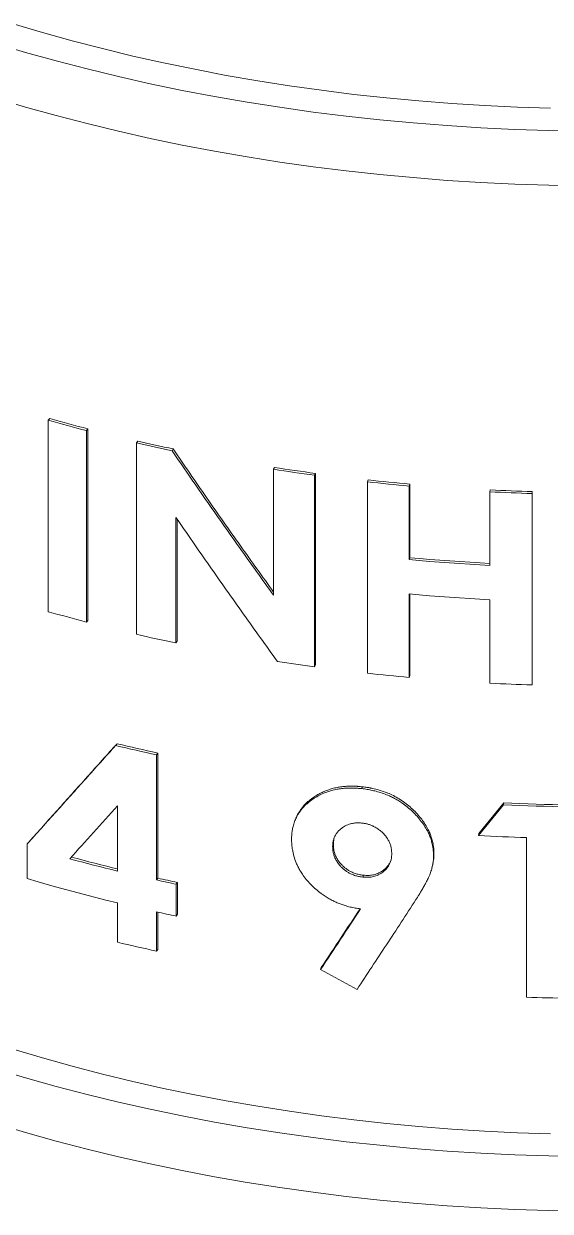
# Model space of a CAD drawing. Header units: millimetres. Extents: x 26816 to 90584, y 11074 to 56542.
# Drawn here: x 43634 to 44263, y 48918 to 50336 of the extents above; entities that cross this region are included whole.
import ezdxf

# ---------------------------------------------------------------- set-up
doc = ezdxf.new("R2010")
doc.units = ezdxf.units.MM
doc.layers.add('MAU_CAM', color=30, linetype='Continuous')
doc.layers.add('MAU_XANH_LUC', color=102, linetype='Continuous')

msp = doc.modelspace()

# ---------------------------------------------------------------- linework, layer by layer
at = {"layer": 'MAU_CAM', "linetype": 'Continuous', "lineweight": 0, "flags": 128}
for points in [[(43621.5, 50335.9), (43656.5, 50325.5), (43692, 50315.6), (43728, 50306.2), (43764.3, 50297.4), (43801.1, 50289.2), (43838.2, 50281.5), (43875.6, 50274.3), (43913.4, 50267.8), (43951.4, 50261.8), (43989.7, 50256.4), (44028.3, 50251.6), (44067, 50247.3), (44105.9, 50243.7), (44145, 50240.6), (44184.2, 50238.2), (44223.5, 50236.3), (44262.8, 50235)], [(43599.9, 50312.5), (43636, 50301.7), (43672.6, 50291.5), (43709.6, 50281.9), (43747.1, 50272.8), (43785, 50264.3), (43823.2, 50256.3), (43861.8, 50249), (43900.7, 50242.2), (43939.9, 50236.1), (43979.4, 50230.5), (44019.1, 50225.5), (44059, 50221.2), (44099.1, 50217.4), (44139.4, 50214.3), (44179.8, 50211.7), (44220.3, 50209.8), (44260.9, 50208.5), (44301.5, 50207.8)], [(43599.9, 50247.2), (43636, 50236.4), (43672.6, 50226.2), (43709.6, 50216.6), (43747.1, 50207.5), (43785, 50199), (43823.2, 50191), (43861.8, 50183.7), (43900.7, 50176.9), (43939.9, 50170.7), (43979.4, 50165.2), (44019.1, 50160.2), (44059, 50155.8), (44099.1, 50152.1), (44139.4, 50148.9), (44179.8, 50146.4), (44220.3, 50144.5), (44260.9, 50143.2), (44301.5, 50142.5)], [(43621.5, 49111.1), (43656.5, 49100.7), (43692, 49090.8), (43728, 49081.4), (43764.3, 49072.6), (43801.1, 49064.3), (43838.2, 49056.6), (43875.6, 49049.5), (43913.4, 49043), (43951.4, 49037), (43989.7, 49031.6), (44028.3, 49026.7), (44067, 49022.5), (44105.9, 49018.9), (44145, 49015.8), (44184.2, 49013.3), (44223.5, 49011.5), (44262.8, 49010.2)], [(43599.9, 49087.7), (43636, 49076.9), (43672.6, 49066.7), (43709.6, 49057.1), (43747.1, 49048), (43785, 49039.5), (43823.2, 49031.5), (43861.8, 49024.2), (43900.7, 49017.4), (43939.9, 49011.3), (43979.4, 49005.7), (44019.1, 49000.7), (44059, 48996.4), (44099.1, 48992.6), (44139.4, 48989.4), (44179.8, 48986.9), (44220.3, 48985), (44260.9, 48983.7), (44301.5, 48983)], [(43599.9, 49022.3), (43636, 49011.6), (43672.6, 49001.4), (43709.6, 48991.7), (43747.1, 48982.7), (43785, 48974.1), (43823.2, 48966.2), (43861.8, 48958.9), (43900.7, 48952.1), (43939.9, 48945.9), (43979.4, 48940.4), (44019.1, 48935.4), (44059, 48931), (44099.1, 48927.3), (44139.4, 48924.1), (44179.8, 48921.6), (44220.3, 48919.7), (44260.9, 48918.4), (44301.5, 48917.7)]]:
    msp.add_lwpolyline(points, dxfattribs=at)
at = {"layer": 'MAU_XANH_LUC', "linetype": 'Continuous', "lineweight": 0}
for p, q in [((43663.4, 49862.3), (43665.2, 49864.4)), ((43663.4, 49633.7), (43663.4, 49862.3)), ((43709, 49850), (43710.7, 49852.1)), ((43710.7, 49852.1), (43710.7, 49623.4)), ((43709, 49850), (43709, 49621.3)), ((43768.7, 49835.4), (43770.1, 49837.5)), ((43768.7, 49606.7), (43768.7, 49835.4)), ((43811.1, 49826), (43812.4, 49828.2)), ((43932.4, 49803.8), (43933.5, 49806)), ((43932.4, 49653.3), (43932.4, 49803.8)), ((43981.3, 49796.6), (43982.2, 49798.9)), ((43981.3, 49796.6), (43981.3, 49568)), ((43982.2, 49798.9), (43982.2, 49570.2)), ((44044.6, 49788.8), (44045.4, 49791.1)), ((44044.6, 49560.2), (44044.6, 49788.8)), ((44094.3, 49783.8), (44094.9, 49786.1)), ((44094.3, 49783.8), (44094.3, 49695.9)), ((44094.9, 49786.1), (44094.9, 49698.2)), ((44190.7, 49777), (44191.1, 49779.3)), ((44190.7, 49689), (44190.7, 49777)), ((44241, 49774.8), (44241.2, 49777.1)), ((44241, 49774.8), (44241, 49546.2)), ((44241.2, 49777.1), (44241.2, 49548.5)), ((43815.8, 49746.4), (43815.8, 49596.4)), ((43817.1, 49744.4), (43817.1, 49598.6)), ((44094.3, 49695.9), (44094.9, 49698.2)), ((44094.3, 49654.9), (44094.3, 49555.2)), ((44094.9, 49654.8), (44094.9, 49557.5)), ((44190.7, 49548.3), (44190.7, 49648)), ((43709, 49621.3), (43710.7, 49623.4)), ((43815.8, 49596.4), (43817.1, 49598.6)), ((43981.3, 49568), (43982.2, 49570.2)), ((44094.3, 49555.2), (44094.9, 49557.5)), ((44241, 49546.2), (44241.2, 49548.5)), ((43743.8, 49474), (43745.4, 49476.1)), ((43792.6, 49462.8), (43794, 49464.9)), ((43792.6, 49462.8), (43792.6, 49313.3)), ((43794, 49464.9), (43794, 49315.4)), ((44037.6, 49422.4), (44038.4, 49424.6)), ((43745.8, 49324), (43745.8, 49401.9)), ((44176.9, 49366.5), (44206.8, 49403.1)), ((44177.3, 49368.8), (44207.2, 49405.4)), ((44206.8, 49403.1), (44207.2, 49405.4)), ((43638.2, 49356.4), (43640, 49358.5)), ((43638.2, 49314.9), (43638.2, 49356.4)), ((44176.9, 49366.5), (44177.3, 49368.8)), ((44234.3, 49173.3), (44234.3, 49363.9)), ((44003.7, 49355.3), (44002.8, 49353.1)), ((44123.3, 49342.6), (44123.8, 49344.9)), ((43792.6, 49313.3), (43794, 49315.4)), ((44039.5, 49319), (44038.7, 49316.7)), ((43816.2, 49308.2), (43817.6, 49310.4)), ((43816.2, 49308.2), (43816.2, 49270.1)), ((43817.6, 49310.4), (43817.6, 49272.3)), ((43745.8, 49239), (43745.8, 49285.9)), ((43792.6, 49275.2), (43792.6, 49228.3)), ((43794, 49274.8), (43794, 49230.4)), ((43816.2, 49270.1), (43817.6, 49272.3)), ((43792.6, 49228.3), (43794, 49230.4)), ((43988.4, 49206.4), (43989.3, 49208.6)), ((44032.1, 49182.6), (43988.4, 49206.4))]:
    msp.add_line(p, q, dxfattribs=at)
at = {"layer": 'MAU_XANH_LUC', "linetype": 'Continuous', "lineweight": 0, "flags": 128}
for points in [[(43709, 49850), (43703.3, 49851.5), (43697.6, 49853), (43691.8, 49854.5), (43686.1, 49856), (43680.4, 49857.6), (43674.8, 49859.2), (43669.1, 49860.8), (43663.4, 49862.3)], [(43710.7, 49852.1), (43704.9, 49853.6), (43699.2, 49855.1), (43693.5, 49856.6), (43687.8, 49858.1), (43682.2, 49859.7), (43676.5, 49861.3), (43670.8, 49862.8), (43665.2, 49864.4)], [(43811.1, 49826), (43805.7, 49827.1), (43800.4, 49828.3), (43795.1, 49829.4), (43789.8, 49830.6), (43784.5, 49831.8), (43779.2, 49832.9), (43773.9, 49834.1), (43768.7, 49835.4)], [(43812.4, 49828.2), (43807.1, 49829.3), (43801.8, 49830.4), (43796.5, 49831.6), (43791.2, 49832.7), (43785.9, 49833.9), (43780.7, 49835.1), (43775.4, 49836.3), (43770.1, 49837.5)], [(43981.3, 49796.6), (43975.1, 49797.5), (43969, 49798.3), (43962.9, 49799.2), (43956.8, 49800.1), (43950.7, 49801), (43944.6, 49801.9), (43938.5, 49802.8), (43932.4, 49803.8)], [(43982.2, 49798.9), (43976.1, 49799.7), (43970, 49800.6), (43963.9, 49801.4), (43957.8, 49802.3), (43951.7, 49803.2), (43945.6, 49804.1), (43939.5, 49805), (43933.5, 49806)], [(44094.3, 49783.8), (44088, 49784.4), (44081.8, 49785), (44075.6, 49785.6), (44069.4, 49786.2), (44063.2, 49786.8), (44057, 49787.5), (44050.8, 49788.1), (44044.6, 49788.8)], [(44094.9, 49786.1), (44088.7, 49786.7), (44082.5, 49787.3), (44076.3, 49787.9), (44070.1, 49788.5), (44063.9, 49789.1), (44057.7, 49789.7), (44051.5, 49790.4), (44045.4, 49791.1)], [(44241, 49774.8), (44234.7, 49775), (44228.4, 49775.3), (44222.1, 49775.5), (44215.8, 49775.8), (44209.5, 49776), (44203.3, 49776.3), (44197, 49776.6), (44190.7, 49777)], [(44241.2, 49777.1), (44234.9, 49777.3), (44228.6, 49777.6), (44222.4, 49777.8), (44216.1, 49778.1), (44209.8, 49778.3), (44203.6, 49778.6), (44197.3, 49778.9), (44191.1, 49779.3)], [(44190.7, 49689), (44178.6, 49689.7), (44166.5, 49690.4), (44154.5, 49691.2), (44142.4, 49692), (44130.3, 49692.9), (44118.3, 49693.8), (44106.3, 49694.8), (44094.3, 49695.9)], [(44190.7, 49691.3), (44179, 49692), (44167, 49692.7), (44154.9, 49693.5), (44142.9, 49694.3), (44130.9, 49695.2), (44118.9, 49696.1), (44106.9, 49697.1), (44094.9, 49698.2)], [(44190.7, 49648), (44178.6, 49648.7), (44166.5, 49649.4), (44154.5, 49650.1), (44142.4, 49651), (44130.3, 49651.9), (44118.3, 49652.8), (44106.3, 49653.8), (44094.3, 49654.9)], [(43709, 49621.3), (43703.3, 49622.8), (43697.6, 49624.3), (43691.8, 49625.9), (43686.1, 49627.4), (43680.4, 49629), (43674.8, 49630.5), (43669.1, 49632.1), (43663.4, 49633.7)], [(43815.8, 49596.4), (43809.8, 49597.6), (43803.9, 49598.9), (43798, 49600.2), (43792.1, 49601.4), (43786.2, 49602.7), (43780.4, 49604.1), (43774.5, 49605.4), (43768.7, 49606.7)], [(43981.3, 49568), (43975.7, 49568.7), (43970.2, 49569.5), (43964.6, 49570.3), (43959.1, 49571.1), (43953.5, 49571.9), (43948, 49572.7), (43942.5, 49573.6), (43936.9, 49574.4)], [(44094.3, 49555.2), (44088, 49555.8), (44081.8, 49556.4), (44075.6, 49557), (44069.4, 49557.6), (44063.2, 49558.2), (44057, 49558.8), (44050.8, 49559.5), (44044.6, 49560.2)], [(44241, 49546.2), (44234.7, 49546.4), (44228.4, 49546.6), (44222.1, 49546.9), (44215.8, 49547.1), (44209.5, 49547.4), (44203.3, 49547.7), (44197, 49548), (44190.7, 49548.3)], [(43792.6, 49462.8), (43786.5, 49464.1), (43780.4, 49465.5), (43774.2, 49466.9), (43768.1, 49468.3), (43762, 49469.7), (43756, 49471.1), (43749.9, 49472.5), (43743.8, 49474)], [(43794, 49464.9), (43787.9, 49466.3), (43781.8, 49467.6), (43775.7, 49469), (43769.6, 49470.4), (43763.5, 49471.8), (43757.5, 49473.2), (43751.4, 49474.7), (43745.4, 49476.1)], [(44284.6, 49400.7), (44274.9, 49400.8), (44265.2, 49401.1), (44255.4, 49401.3), (44245.7, 49401.6), (44236, 49401.9), (44226.3, 49402.3), (44216.6, 49402.7), (44206.8, 49403.1)], [(44284.7, 49403), (44275, 49403.2), (44265.3, 49403.4), (44255.6, 49403.6), (44245.9, 49403.9), (44236.2, 49404.2), (44226.5, 49404.6), (44216.8, 49405), (44207.2, 49405.4)], [(43959.5, 49388.1), (43959, 49386.9), (43958.5, 49385.8)], [(44234.3, 49363.9), (44227.1, 49364.1), (44219.9, 49364.4), (44212.7, 49364.7), (44205.6, 49365), (44198.4, 49365.4), (44191.2, 49365.8), (44184, 49366.1), (44176.9, 49366.5)], [(43745.8, 49324), (43738.7, 49325.8), (43731.5, 49327.5), (43724.4, 49329.3), (43717.3, 49331.1), (43710.2, 49333), (43703.1, 49334.8), (43696, 49336.7), (43689, 49338.6)], [(43745.8, 49326.5), (43740.2, 49327.9), (43733.1, 49329.7), (43726, 49331.4), (43718.9, 49333.2), (43711.8, 49335.1), (43704.8, 49336.9), (43697.7, 49338.8), (43690.7, 49340.7)], [(44121.5, 49328.3), (44121.8, 49329.4), (44122.1, 49330.5)], [(43745.8, 49285.9), (43732.1, 49289.3), (43718.5, 49292.7), (43705, 49296.2), (43691.5, 49299.8), (43678.1, 49303.4), (43664.7, 49307.2), (43651.4, 49311), (43638.2, 49314.9)], [(43816.2, 49308.2), (43813.3, 49308.8), (43810.3, 49309.5), (43807.4, 49310.1), (43804.4, 49310.7), (43801.5, 49311.3), (43798.5, 49312), (43795.6, 49312.6), (43792.6, 49313.3)], [(43817.6, 49310.4), (43814.6, 49311), (43811.7, 49311.6), (43808.7, 49312.3), (43805.8, 49312.9), (43802.9, 49313.5), (43799.9, 49314.1), (43797, 49314.8), (43794, 49315.4)], [(43816.2, 49270.1), (43813.3, 49270.7), (43810.3, 49271.4), (43807.4, 49272), (43804.4, 49272.6), (43801.5, 49273.2), (43798.5, 49273.9), (43795.6, 49274.5), (43792.6, 49275.2)], [(43792.6, 49228.3), (43786.7, 49229.6), (43780.9, 49230.9), (43775, 49232.2), (43769.1, 49233.5), (43763.3, 49234.9), (43757.5, 49236.3), (43751.6, 49237.6), (43745.8, 49239)], [(44284.6, 49172), (44278.3, 49172.1), (44272, 49172.3), (44265.7, 49172.4), (44259.4, 49172.6), (44253.1, 49172.7), (44246.9, 49172.9), (44240.6, 49173.1), (44234.3, 49173.3)]]:
    msp.add_lwpolyline(points, dxfattribs=at)
at = {"layer": 'MAU_XANH_LUC', "linetype": 'Continuous', "lineweight": 0}
for points in [[(43811.1, 49826), (43824.4, 49806.6), (43851.1, 49767.7), (43891.5, 49710.1), (43918.8, 49672.2), (43932.4, 49653.3)], [(43936.9, 49574.4), (43923.3, 49593.3), (43896.1, 49631), (43855.7, 49688.3), (43829.1, 49727), (43815.8, 49746.4)], [(43638.2, 49356.4), (43649.7, 49369.3), (43672.9, 49395), (43708.1, 49434.2), (43731.9, 49460.7), (43743.8, 49474)], [(43640, 49358.5), (43651.5, 49371.3), (43674.6, 49397.1), (43709.8, 49436.3), (43733.5, 49462.9), (43745.4, 49476.1)], [(43745.8, 49401.9), (43736.3, 49391.2), (43717.2, 49370), (43698.4, 49349), (43689, 49338.6)], [(44102.3, 49289.8), (44090.6, 49271.8), (44067.1, 49235.9), (44043.8, 49200.4), (44032.1, 49182.6)], [(43988.4, 49206.4), (43996.4, 49218.4), (44012.3, 49242.5), (44028.3, 49266.8), (44036.3, 49278.9)]]:
    msp.add_open_spline(points, degree=3, dxfattribs=at)
for points, knots in [([(43812.4, 49828.2), (43825.7, 49808.7), (43852.3, 49769.8), (43892.4, 49712.8), (43919.2, 49675.4), (43932.4, 49657)], [0, 0, 0, 0, 0.336219, 0.672438, 1, 1, 1, 1]), ([(43953.8, 49362), (43953.8, 49362.9), (43953.9, 49364.7), (43954, 49367.2), (43954.2, 49369.8), (43954.5, 49372.3), (43955, 49374.8), (43955.8, 49378.4), (43957.2, 49383), (43959.7, 49388.7), (43963.1, 49394.2), (43967.2, 49399.7), (43972.2, 49404.5), (43977.8, 49408.9), (43983.8, 49412.9), (43990.4, 49416.3), (43997.5, 49419), (44004.3, 49421), (44010.8, 49422.1), (44016.8, 49422.9), (44021.7, 49423.1), (44025.4, 49423.1), (44027.8, 49423.1), (44030.2, 49423), (44032.6, 49422.8), (44035.1, 49422.6), (44036.8, 49422.5), (44037.6, 49422.4)], [0, 0, 0, 0, 0.023742, 0.047485, 0.069788, 0.092897, 0.116384, 0.139866, 0.195041, 0.249729, 0.312167, 0.374619, 0.437085, 0.499575, 0.562079, 0.624594, 0.687123, 0.749663, 0.796126, 0.843651, 0.889864, 0.908229, 0.926568, 0.944274, 0.962773, 0.981386, 1, 1, 1, 1]), ([(43959.6, 49388.1), (43960, 49389.2), (43961.4, 49392.3), (43964.5, 49397), (43968.5, 49402.3), (43973.4, 49407), (43978.6, 49411.1), (43983.8, 49414.5), (43988.9, 49417.3), (43994.2, 49419.7), (43999.7, 49421.6), (44005.2, 49423.2), (44010.9, 49424.3), (44016.6, 49425), (44023, 49425.4), (44028, 49425.4), (44031.4, 49425.2), (44032.7, 49425.1), (44034.2, 49425), (44036.1, 49424.8), (44037.5, 49424.7), (44038.4, 49424.6)], [0, 0, 0, 0, 0.0433119, 0.1226078, 0.2001044, 0.2778067, 0.3593445, 0.4243201, 0.4878212, 0.5493076, 0.6125307, 0.6731588, 0.728775, 0.7881537, 0.8456683, 0.9198836, 0.9320167, 0.945095, 0.9592049, 0.9755944, 1, 1, 1, 1]), ([(44037.6, 49422.4), (44038.7, 49422.2), (44040.8, 49422), (44044, 49421.5), (44047.1, 49421), (44050.2, 49420.3), (44053.3, 49419.6), (44057.8, 49418.4), (44063.6, 49416.5), (44070.1, 49414), (44075.7, 49411.3), (44080.6, 49408.5), (44086.2, 49405), (44092.1, 49400.6), (44098.2, 49395.2), (44103.8, 49389.4), (44108.8, 49383.4), (44113.2, 49377), (44116.6, 49371), (44119.1, 49365.3), (44120.8, 49360.2), (44121.8, 49356), (44122.4, 49352.9), (44122.7, 49350.8), (44123, 49348.8), (44123.1, 49346.7), (44123.2, 49344.7), (44123.2, 49343.3), (44123.3, 49342.6)], [0, 0, 0, 0, 0.023803, 0.04761, 0.069979, 0.093467, 0.116652, 0.140335, 0.195636, 0.250323, 0.291418, 0.333884, 0.375413, 0.437922, 0.50042, 0.562908, 0.62538, 0.687833, 0.750272, 0.79709, 0.842697, 0.89042, 0.908497, 0.92698, 0.944876, 0.963134, 0.981436, 1, 1, 1, 1]), ([(44038.4, 49424.6), (44039.3, 49424.5), (44040.9, 49424.3), (44042.9, 49424), (44044.6, 49423.8), (44046.1, 49423.6), (44047.5, 49423.3), (44048.9, 49423), (44052.5, 49422.3), (44058.1, 49420.8), (44065.3, 49418.5), (44072.2, 49415.7), (44079, 49412.2), (44085.8, 49408), (44092.3, 49403.2), (44098.4, 49397.8), (44104.1, 49392), (44109.2, 49385.9), (44113.6, 49379.6), (44116.9, 49373.7), (44119.3, 49368.3), (44121.1, 49363.3), (44122.3, 49358.8), (44123, 49354.9), (44123.4, 49352.3), (44123.5, 49350.6), (44123.6, 49349.5), (44123.7, 49348.3), (44123.8, 49346.7), (44123.8, 49345.6), (44123.8, 49344.9)], [0, 0, 0, 0, 0.02079, 0.034392, 0.046372, 0.057443, 0.067745, 0.078006, 0.088433, 0.149272, 0.203678, 0.254357, 0.312433, 0.372207, 0.432528, 0.495244, 0.559824, 0.623303, 0.684489, 0.745382, 0.790037, 0.83425, 0.881086, 0.911445, 0.939863, 0.949021, 0.958555, 0.969122, 0.981513, 1, 1, 1, 1]), ([(44038.6, 49381.2), (44037.7, 49381.3), (44036.1, 49381.4), (44033.6, 49381.5), (44031.2, 49381.5), (44028.8, 49381.3), (44026.5, 49380.9), (44023.9, 49380.2), (44021, 49379.3), (44017.9, 49377.9), (44015.2, 49376.3), (44012.3, 49374.2), (44009.5, 49371.6), (44007, 49368.4), (44005.4, 49365.5), (44004.4, 49363), (44003.8, 49361.1), (44003.4, 49359.1), (44003.1, 49357.2), (44002.9, 49355.2), (44002.9, 49353.8), (44002.8, 49353.1)], [0, 0, 0, 0, 0.042521, 0.083948, 0.125203, 0.166561, 0.208357, 0.250359, 0.313243, 0.375428, 0.437471, 0.500453, 0.584065, 0.665813, 0.75023, 0.792746, 0.834314, 0.875117, 0.915182, 0.957596, 1, 1, 1, 1]), ([(44073.5, 49345), (44073.4, 49345.7), (44073.3, 49347), (44073.2, 49349.1), (44072.9, 49351.1), (44072.5, 49353.1), (44072, 49355.1), (44071, 49357.8), (44069.4, 49361), (44067, 49364.8), (44064, 49368.3), (44060.6, 49371.5), (44056.8, 49374.5), (44053, 49376.8), (44049.3, 49378.6), (44046.4, 49379.6), (44044, 49380.2), (44042.2, 49380.6), (44040.4, 49380.9), (44039.2, 49381.1), (44038.6, 49381.2)], [0, 0, 0, 0, 0.04241, 0.084823, 0.124901, 0.166668, 0.208243, 0.249804, 0.332941, 0.415594, 0.499621, 0.583249, 0.666811, 0.749659, 0.812217, 0.874777, 0.906078, 0.937383, 0.968691, 1, 1, 1, 1]), ([(44036.3, 49278.9), (44035.2, 49279), (44033.1, 49279.3), (44030, 49279.8), (44026.9, 49280.4), (44023.8, 49281), (44020.7, 49281.8), (44017.1, 49282.9), (44012.9, 49284.3), (44008.2, 49286.1), (44003.5, 49288.3), (43998.7, 49290.9), (43993.9, 49293.8), (43988.5, 49297.6), (43982.7, 49302.2), (43976.7, 49307.9), (43971.3, 49313.9), (43967.1, 49319.6), (43963.8, 49324.7), (43961.4, 49329.3), (43958.8, 49334.9), (43956.4, 49341.7), (43955.1, 49347.7), (43954.5, 49351.7), (43954.2, 49353.8), (43954.1, 49355.8), (43953.9, 49357.9), (43953.9, 49359.9), (43953.8, 49361.3), (43953.8, 49362)], [0, 0, 0, 0, 0.023804, 0.047611, 0.070055, 0.093336, 0.116774, 0.139851, 0.176634, 0.213774, 0.250345, 0.291364, 0.333856, 0.375437, 0.437949, 0.500448, 0.562927, 0.625395, 0.667171, 0.707809, 0.750304, 0.820313, 0.889916, 0.908151, 0.926579, 0.944423, 0.962873, 0.981436, 1, 1, 1, 1]), ([(44005.1, 49364.7), (44004.9, 49364.2), (44004.6, 49363.1), (44004.2, 49361.4), (44004, 49359.4), (44003.8, 49357.4), (44003.7, 49356), (44003.7, 49355.3)], [0, 0, 0, 0, 0.153205, 0.36173, 0.566496, 0.783271, 1, 1, 1, 1]), ([(44002.8, 49353.1), (44002.9, 49352.4), (44002.9, 49351), (44003.1, 49348.9), (44003.4, 49346.9), (44003.8, 49344.9), (44004.4, 49342.8), (44005.4, 49340.1), (44007, 49336.7), (44009.5, 49332.9), (44012.3, 49329.6), (44015.1, 49326.9), (44018, 49324.6), (44021.1, 49322.5), (44024, 49320.9), (44026.6, 49319.7), (44029, 49318.8), (44031.4, 49318.1), (44033.8, 49317.6), (44036.2, 49317.1), (44037.9, 49316.9), (44038.7, 49316.7)], [0, 0, 0, 0, 0.0424042, 0.0848182, 0.1248815, 0.1660749, 0.2076421, 0.249767, 0.3331386, 0.4165041, 0.4995458, 0.5620935, 0.6245623, 0.6878259, 0.7496368, 0.7913633, 0.8331503, 0.8747953, 0.9149628, 0.9574849, 1, 1, 1, 1]), ([(44003.7, 49355.3), (44003.7, 49354.7), (44003.8, 49353.3), (44004, 49351.2), (44004.2, 49349.2), (44004.7, 49347.1), (44005.3, 49345.1), (44006.2, 49342.4), (44007.9, 49339), (44010.3, 49335.2), (44013.1, 49331.9), (44016, 49329.1), (44018.8, 49326.8), (44021.9, 49324.8), (44024.8, 49323.2), (44027.4, 49322), (44029.8, 49321.1), (44032.1, 49320.4), (44034.6, 49319.8), (44037, 49319.4), (44038.7, 49319.1), (44039.5, 49319)], [0, 0, 0, 0, 0.042457, 0.084924, 0.125037, 0.166279, 0.207892, 0.250059, 0.333502, 0.416915, 0.499978, 0.562521, 0.62497, 0.688195, 0.749954, 0.791637, 0.833375, 0.874967, 0.91508, 0.957544, 1, 1, 1, 1]), ([(44038.7, 49316.7), (44039.7, 49316.7), (44041.7, 49316.5), (44044.5, 49316.5), (44047.4, 49316.6), (44050.1, 49317), (44053, 49317.7), (44055.9, 49318.7), (44058.9, 49320.1), (44061.7, 49321.8), (44064.4, 49324), (44067.1, 49326.6), (44069.5, 49329.9), (44071, 49332.8), (44072, 49335.3), (44072.6, 49337.1), (44073, 49339), (44073.2, 49341), (44073.4, 49343), (44073.4, 49344.3), (44073.5, 49345)], [0, 0, 0, 0, 0.05093, 0.101838, 0.150173, 0.200299, 0.250343, 0.311586, 0.375414, 0.437774, 0.500433, 0.583741, 0.666705, 0.750223, 0.792474, 0.834044, 0.875113, 0.915183, 0.957595, 1, 1, 1, 1]), ([(44123.3, 49342.6), (44123.2, 49341.7), (44123.2, 49339.9), (44123.1, 49337.2), (44122.8, 49334.6), (44122.3, 49331.9), (44121.8, 49329.3), (44121.1, 49326.5), (44120.3, 49323.7), (44119.3, 49320.7), (44118.1, 49317.8), (44116.9, 49315.1), (44115.5, 49312.5), (44114.3, 49310.1), (44113, 49307.7), (44111.7, 49305.4), (44110.4, 49303), (44109.1, 49300.9), (44107.9, 49298.8), (44106.8, 49297), (44105.7, 49295.2), (44104.6, 49293.4), (44103.5, 49291.6), (44102.7, 49290.4), (44102.3, 49289.8)], [0, 0, 0, 0, 0.047521, 0.093333, 0.139233, 0.186561, 0.23338, 0.280428, 0.335499, 0.389845, 0.444934, 0.499905, 0.544221, 0.596156, 0.640109, 0.686609, 0.732487, 0.779647, 0.817795, 0.854027, 0.89025, 0.926172, 0.962823, 1, 1, 1, 1]), ([(44123.8, 49344.9), (44123.8, 49344.2), (44123.8, 49343.2), (44123.7, 49341.8), (44123.7, 49340.7), (44123.6, 49339.7), (44123.5, 49338.7), (44123.4, 49337.8), (44123.2, 49336.1), (44122.8, 49333.8), (44122.4, 49331.8), (44122.1, 49330.7), (44122.1, 49330.5)], [0, 0, 0, 0, 0.131452, 0.216809, 0.289934, 0.357568, 0.42401, 0.490305, 0.55946, 0.762838, 0.973144, 1, 1, 1, 1]), ([(44039.5, 49319), (44040.5, 49318.9), (44042.4, 49318.8), (44045.3, 49318.7), (44048.1, 49318.9), (44050.8, 49319.3), (44053.7, 49320), (44056.7, 49321), (44059.6, 49322.4), (44062.4, 49324.1), (44065.1, 49326.2), (44067.8, 49328.9), (44070.2, 49332.1), (44071.7, 49335), (44072.4, 49336.8), (44072.6, 49337.4)], [0, 0, 0, 0, 0.0645178, 0.1290082, 0.1902441, 0.2537573, 0.3171765, 0.3948047, 0.4757324, 0.5548177, 0.6343045, 0.7400159, 0.8453229, 0.9513624, 1, 1, 1, 1]), ([(43989.3, 49208.6), (43997.3, 49220.7), (44012.7, 49244), (44028.1, 49267.6), (44035.6, 49279)], [0, 0, 0, 0, 0.515411, 1, 1, 1, 1])]:
    msp.add_open_spline(points, degree=3, knots=knots, dxfattribs=at)

doc.saveas('drawing.dxf')
